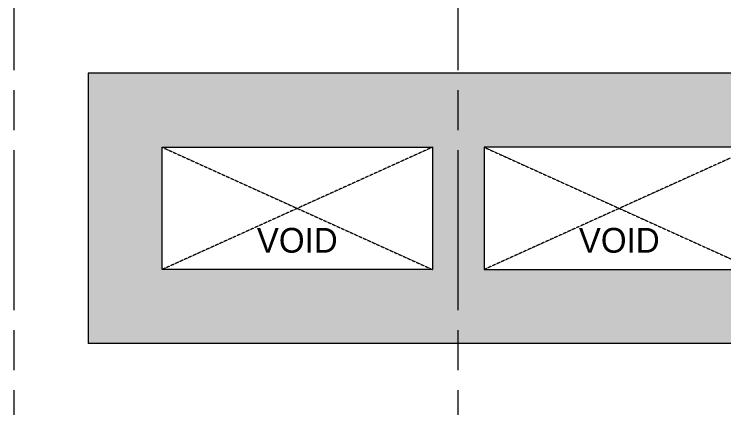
# Model space of a CAD drawing. Header units: millimetres. Extents: x -280308 to 6402717, y -14 to 2073074.
# Drawn here: x 7614 to 17214, y 744469 to 749794 of the extents above; entities that cross this region are included whole.
import ezdxf
from ezdxf.enums import TextEntityAlignment as Align

# ---------------------------------------------------------------- set-up
doc = ezdxf.new("R2010")
doc.units = ezdxf.units.MM
doc.linetypes.add('ACAD_ISO08W100', pattern=[36, 24, -3, 6, -3])
doc.linetypes.add('HIDDEN', pattern=[9.525, 6.35, -3.175])
doc.layers.get('0').update_dxf_attribs({"lineweight": 0})
for name, color, linetype, lineweight in [('A-ALINE-6', 117, 'Continuous', 9), ('A-ANNOTATION', 144, 'Continuous', 0), ('ARSIR', 251, 'Continuous', 0)]:
    doc.layers.add(name, color=color, linetype=linetype, lineweight=lineweight)
doc.layers.add('A-TEXT', color=254, linetype='Continuous')
doc.styles.add('Annotative', font='arial.ttf', dxfattribs={"height": 1.25})
doc.styles.get("Standard").update_dxf_attribs({"font": 'arial.ttf'})

# ---------------------------------------------------------------- blocks, each defined once
blk = doc.blocks.new('*U552')
at = {"layer": 'A-ANNOTATION', "linetype": 'ACAD_ISO08W100', "ltscale": 0.25}
blk.add_lwpolyline([(0, -5), (0, -90.561)], dxfattribs=at)
at = {"layer": 'A-TEXT'}
blk.add_attdef('N', text='', height=0.9, dxfattribs=at).set_placement((0, 2.75), align=Align.MIDDLE_CENTER)
blk = doc.blocks.new('A$Cf37525da')
at = {"color": 124, "xscale": -360.0000000000001, "yscale": 360.0000000000001, "zscale": 360.0000000000001, "rotation": 180}
for p in [(-38750, -25932.8), (-32750, -25932.8)]:
    blk.add_blockref('*U552', p, dxfattribs=at)
blk = doc.blocks.new('A$C7136d0a8')
at = {"layer": 'ARSIR', "ltscale": 0.25}
h = blk.add_hatch(dxfattribs=at)
h.set_pattern_fill('GRASS', color=256, scale=5)
h.set_pattern_definition([(90, (50509.295, -365730.92), (-89.802561, 89.802561), [23.8125, -155.792622]), (45, (50509.3, -365730.92), (-89.80256, 89.80256), [23.8125, -103.1875]), (135, (50509.3, -365730.92), (-89.80256, -89.80256), [23.8125, -103.1875])])
h.paths.add_polyline_path([(36067.2, -26082.7), (36067.2, -24432.7), (39717.2, -24432.7), (39717.2, -26082.7)])
h.paths.add_polyline_path([(52417.2, -26082.7), (52417.2, -24432.7), (56067.2, -24432.7), (56067.2, -26082.7)])
h.paths.add_polyline_path([(48067.2, -26082.7), (48067.2, -24432.7), (51717.2, -24432.7), (51717.2, -26082.7)])
h.paths.add_polyline_path([(40417.2, -26082.7), (40417.2, -24432.7), (44067.2, -24432.7), (44067.2, -26082.7)])
h.paths.add_polyline_path([(35067.2, -23432.7), (57992.2, -23432.7), (57992.2, -27082.7), (35067.2, -27082.7)])
at = {"layer": 'A-ALINE-6'}
for p, q in [((48992.2, -23432.7), (35067.2, -23432.7)), ((35067.2, -23432.7), (35067.2, -27082.7)), ((57992.2, -27082.7), (35067.2, -27082.7))]:
    blk.add_line(p, q, dxfattribs=at)
for points in [[(36067.2, -24432.7), (39717.2, -24432.7), (39717.2, -26082.7), (36067.2, -26082.7)], [(44067.2, -24432.7), (40417.2, -24432.7), (40417.2, -26082.7), (44067.2, -26082.7)]]:
    blk.add_lwpolyline(points, close=True, dxfattribs=at)
at = {"layer": 'ARSIR', "linetype": 'HIDDEN', "ltscale": 0.25}
for p, q in [((36067.2, -24432.7), (39717.2, -26082.7)), ((39717.2, -24432.7), (36067.2, -26082.7)), ((40417.2, -24432.7), (44067.2, -26082.7)), ((44067.2, -24432.7), (40417.2, -26082.7))]:
    blk.add_line(p, q, dxfattribs=at)

msp = doc.modelspace()

# ---------------------------------------------------------------- block references
at = {"ltscale": 0.25}
msp.add_blockref('A$Cf37525da', (46364.4, 756973.7), dxfattribs=at)

# ---------------------------------------------------------------- next in the draw order: block references
msp.add_blockref('A$C7136d0a8', (-26452.8, 772431.3), dxfattribs=at)

# ---------------------------------------------------------------- next in the draw order: texts
at = {"layer": 'A-TEXT', "ltscale": 0.25, "char_height": 267.3, "attachment_point": 1, "style": 'Annotative'}
for insert in [(8772.1, 746910.1), (13122.1, 746910.1)]:
    msp.add_mtext_dynamic_manual_height_columns('\\pxqc;{\\fCentury Gothic|b0|i0|c0|p34;\\H1.25x;VOID}', width=5332.382, gutter_width=1670.6, heights=[0], dxfattribs=dict(at, insert=insert))

doc.saveas('drawing.dxf')
